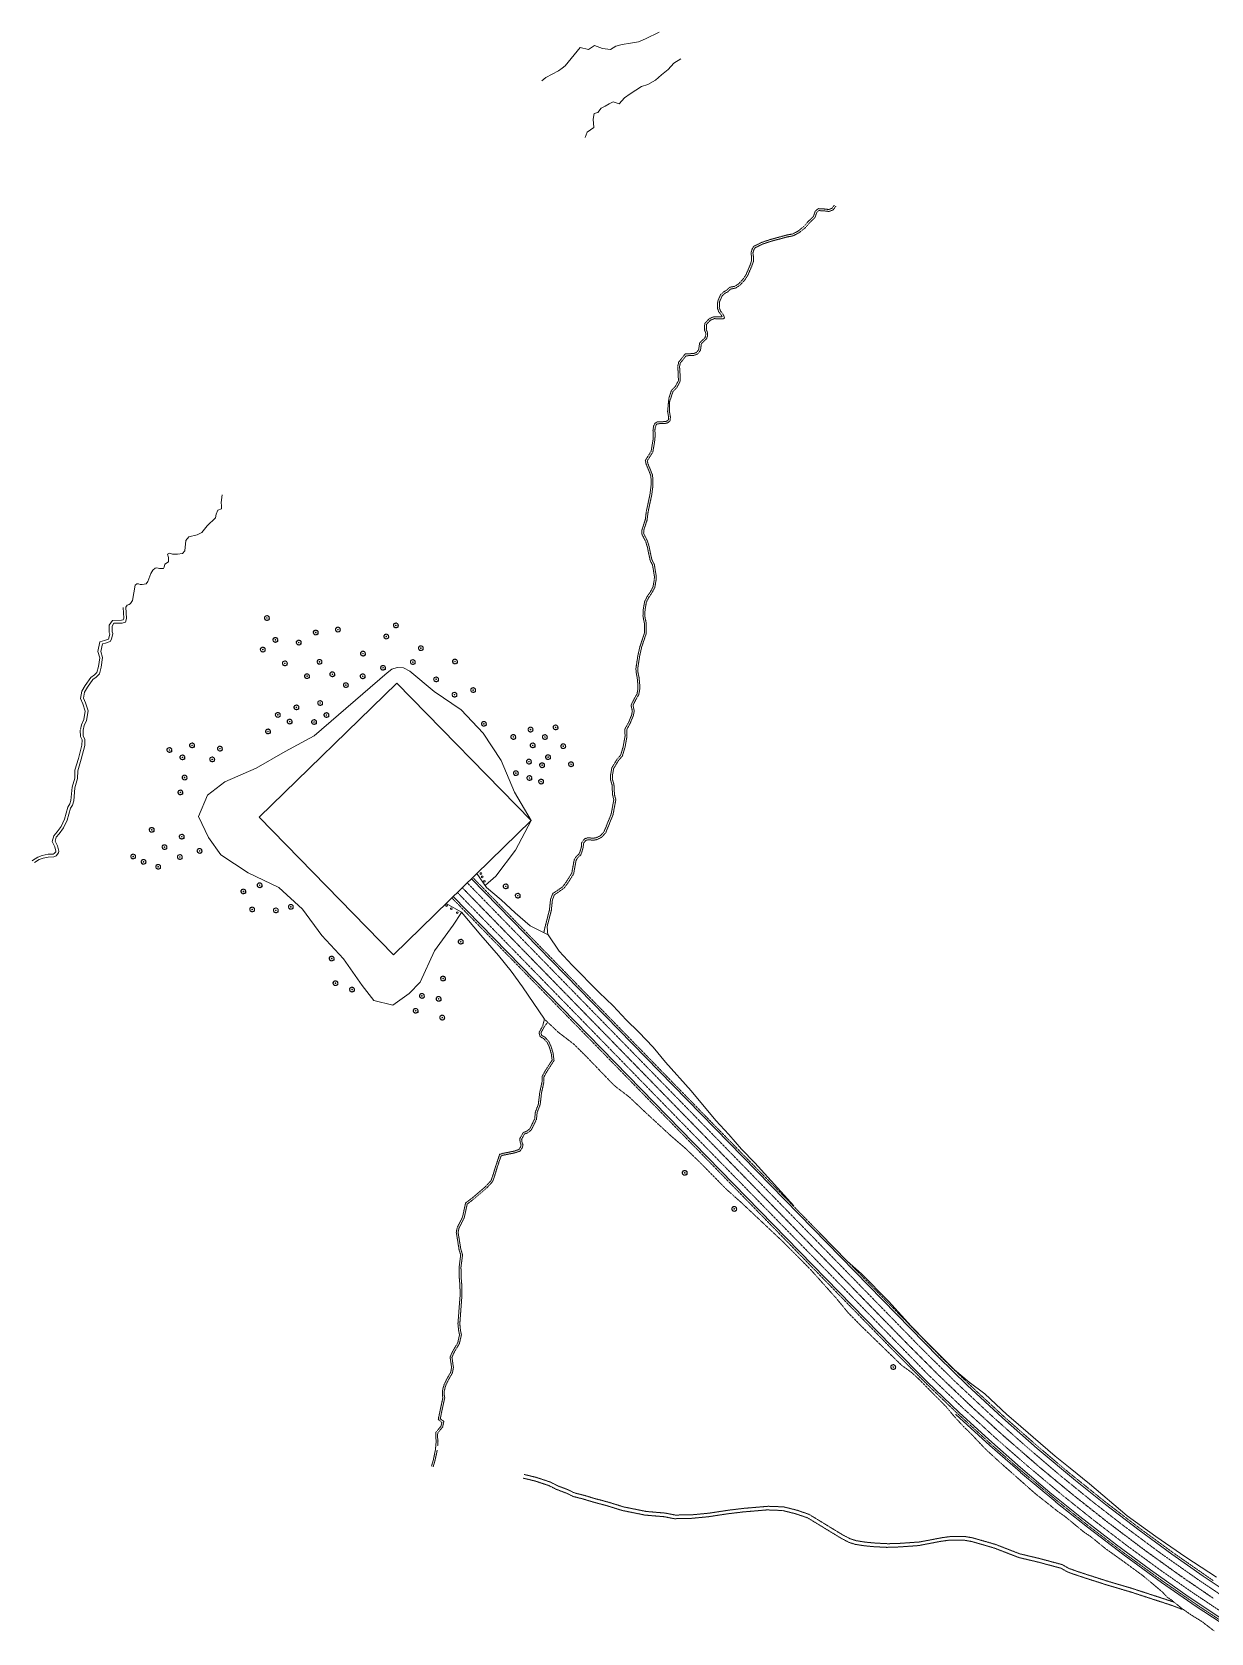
# Model space of a CAD drawing. Header units: feet. Extents: x 66046 to 70070, y 57473 to 60946.
# Drawn here: x 66046 to 68058, y 58214 to 60946 of the extents above; entities that cross this region are included whole.
import ezdxf

# ---------------------------------------------------------------- set-up
doc = ezdxf.new("R2010")
doc.units = ezdxf.units.FT
doc.header["$MEASUREMENT"] = 0
for name, pattern in [('DASHED2', [0.375, 0.25, -0.125]), ('HIDDEN', [0.375, 0.25, -0.125]), ('PHANTOM2', [1.25, 0.625, -0.125, 0.125, -0.125, 0.125, -0.125])]:
    doc.linetypes.add(name, pattern=pattern)
for name, color, linetype, lineweight in [('Bollard_PLN_x', 9, 'Continuous', 0), ('Building_PLN_x', 1, 'Continuous', 0), ('Centerline_PLN_x', 1, 'PHANTOM2', 0), ('Edge-of-Paved-Road_PLN_x', 5, 'DASHED2', 0), ('Guardrail-LT_PLN_x', 4, 'FENCELINE1', 0), ('Laneline_PLN_x', 2, 'DASHED2', 0), ('Natural-Drainage_PLN_x', 5, 'HIDDEN', 0), ('River_PLN_x', 5, 'Continuous', 0), ('Shoulder_PLN_x', 7, 'Continuous', 0), ('Toe_PLN_x', 2, 'Continuous', 0), ('Top_PLN_x', 30, 'Continuous', 0), ('Tree_PLN_x', 62, 'Continuous', 0)]:
    doc.layers.add(name, color=color, linetype=linetype, lineweight=lineweight)
doc.linetypes.add('FENCELINE1', pattern='A,0.25,-0.1,[133,ltypeshp.shx,S=0.1,R=0,X=-0.1,Y=0],-0.1,1', length=1.45)

# ---------------------------------------------------------------- blocks, each defined once
blk = doc.blocks.new('TREE-D')
at = {"layer": 'Tree_PLN_x', "linetype": 'Continuous'}
blk.add_lwpolyline([(-3.4, 0.2, 1.158218), (-3.2, -1.4, 1.170054), (-2.1, -2.6, 1.101781), (-0.7, -3.4, 1.072634), (1, -3.2, 1.180778), (2.4, -2.5, 1.70845), (3.2, -1.1, 0.989775), (3.4, 0.7, 1.085957), (2.7, 2.2, 1.005407), (1.4, 3.1, 1.020594), (-0.2, 3.5, 0.925491), (-1.8, 2.9, 1.150965), (-3, 1.8, 1.269159)], format="xyb", close=True, dxfattribs=at)
at = {"layer": 'Tree_PLN_x'}
blk.add_circle((0, 0), 0.535, dxfattribs=at)
blk = doc.blocks.new('BOLL')
at = {"layer": 'Bollard_PLN_x', "linetype": 'Continuous', "lineweight": 0}
blk.add_circle((0, 0), 1.44, dxfattribs=at)

msp = doc.modelspace()

# ---------------------------------------------------------------- linework, layer by layer
at = {"layer": 'Building_PLN_x', "elevation": 5602.8}
msp.add_lwpolyline([(66434.2, 59606.6), (66669.1, 59835.6), (66898.1, 59600.8), (66663.3, 59371.7)], close=True, dxfattribs=at)
at = {"layer": 'Centerline_PLN_x'}
msp.add_polyline3d([(68062, 58273.8, 5604.4), (68007.8, 58310.8, 5602), (67946.5, 58354.8, 5599.6), (67881, 58404.1, 5597.4), (67824.4, 58448.9, 5595.8), (67766.2, 58497, 5594.6), (67704.3, 58550.8, 5593.7), (67651, 58599.4, 5593.3), (67596.4, 58651.5, 5593.3), (67538.4, 58709.5, 5593.7), (67112.3, 59146.3, 5598.8), (66780.7, 59486.2, 5602.8)], dxfattribs=at)
at = {"layer": 'Edge-of-Paved-Road_PLN_x'}
for points in [[(68062.1, 58303.8, 5602), (67994.8, 58350.6, 5599.1), (67939.1, 58391.3, 5597), (67879.2, 58437.1, 5595.1), (67814.8, 58488.9, 5593.5), (67760.1, 58535.1, 5592.5), (67705.9, 58582.9, 5591.8), (67657.7, 58627.3, 5591.5), (67600.5, 58682.4, 5591.6), (67437.3, 58849.2, 5591.6), (67215.7, 59076, 5596.1), (66798.6, 59503.7, 5601.1)], [(68103.2, 58217, 5605.1), (68034.7, 58262.1, 5602), (67975.4, 58303.2, 5599.5), (67911.7, 58349.5, 5597.1), (67849.1, 58397.3, 5595.2), (67795.3, 58440.4, 5593.8), (67734.9, 58490.9, 5592.6), (67682.8, 58536.6, 5591.9), (67625.1, 58589.5, 5591.6), (67575.3, 58637.2, 5591.6), (67519.7, 58692.9, 5592), (66960.7, 59266, 5598.7), (66762.9, 59468.8, 5601.1)]]:
    msp.add_polyline3d(points, dxfattribs=at)
at = {"layer": 'Guardrail-LT_PLN_x'}
msp.add_polyline3d([(68101.5, 58214.5, 5604.9), (68033, 58259.6, 5601.9), (68033, 58259.7, 5601.9), (67973.6, 58300.8, 5599.3), (67973.6, 58300.8, 5599.3), (67909.9, 58347.1, 5596.9), (67909.8, 58347.1, 5596.9), (67847.3, 58395, 5595), (67847.2, 58395, 5595), (67793.4, 58438, 5593.6), (67793.4, 58438, 5593.6), (67793.4, 58438.1, 5593.6), (67733, 58488.6, 5592.4), (67733, 58488.7, 5592.4), (67680.8, 58534.3, 5591.7), (67680.8, 58534.4, 5591.7), (67623, 58587.3, 5591.4), (67623, 58587.4, 5591.4), (67622.6, 58587.7, 5591.4)], dxfattribs=at)
at = {"layer": 'Laneline_PLN_x'}
for points in [[(68095, 58237.9, 5605.7), (68026.4, 58283.7, 5602.7), (67973, 58321, 5600.4), (67914.7, 58363.6, 5598.3), (67857.4, 58407.5, 5596.5), (67806.2, 58448.4, 5595.2), (67743.3, 58501.1, 5593.9), (67691.4, 58546.5, 5593.2), (67633.4, 58599.7, 5592.9), (67574.3, 58656.6, 5592.9), (67193.6, 59046, 5597.3), (66772.3, 59478, 5602.4)], [(68094.7, 58266.3, 5605.1), (68037.5, 58304.7, 5602.6), (67970.4, 58351.9, 5599.8), (67907.2, 58398.9, 5597.6), (67855.4, 58439.1, 5596), (67801.9, 58482.5, 5594.7), (67741.9, 58533.5, 5593.7), (67680.7, 58588.1, 5593), (67620.9, 58644.2, 5592.8), (67564.8, 58699.5, 5593.1), (66994.3, 59284.2, 5600), (66789.2, 59494.5, 5602.4)]]:
    msp.add_polyline3d(points, dxfattribs=at)
at = {"layer": 'Natural-Drainage_PLN_x'}
for points in [[(66919.8, 59409.8, 5586.1), (66922.1, 59420.3, 5586.6), (66929.3, 59448.2, 5587.9), (66931.2, 59466.4, 5588.8), (66935.2, 59476.6, 5589.4), (66939.3, 59479.1, 5589.6), (66952.2, 59488.1, 5590.3), (66957.6, 59495.6, 5590.5), (66967.4, 59510.9, 5591.3), (66971.6, 59534.2, 5592.8), (66974.8, 59539.4, 5593.2), (66979.8, 59543.8, 5593.4), (66981.2, 59547.1, 5593.7), (66983.8, 59555.9, 5593.9), (66984.2, 59563.1, 5594.2), (66989.5, 59569.8, 5594.6), (66995.3, 59571.6, 5595.2), (67003.5, 59570.7, 5595.8), (67009.1, 59571.5, 5596), (67016.6, 59575.2, 5596.5), (67022.5, 59582, 5597.1), (67034.7, 59611.9, 5597.6), (67039.2, 59636.5, 5598.9), (67037.1, 59644.5, 5599.2), (67036.1, 59662.1, 5600.1), (67033.3, 59671.7, 5600.1), (67033.7, 59679, 5600.8), (67035.8, 59691, 5601.1), (67045, 59706, 5602), (67050.8, 59712.4, 5602.4), (67055, 59726.3, 5603.2), (67058.4, 59745.1, 5604.1), (67057.8, 59756.7, 5604.7), (67064, 59767.6, 5604.4), (67069.7, 59781.4, 5605.2), (67070.8, 59787.9, 5605.4), (67068.6, 59798, 5605.9), (67075.4, 59811.4, 5606.6), (67078.8, 59816.9, 5606.9), (67080.2, 59824.8, 5607), (67080.4, 59830.9, 5607.1), (67079.1, 59844.8, 5607.7), (67077.3, 59853.3, 5608.2), (67076.9, 59860.5, 5608.5), (67080.4, 59883.5, 5609.8), (67083.7, 59897.6, 5610.6), (67091.4, 59920.7, 5612.1), (67091.3, 59938, 5613.1), (67088.9, 59949.7, 5613.7), (67089.4, 59960.9, 5614.1), (67091.7, 59974.5, 5614.8), (67096.3, 59983.5, 5615.3), (67101.7, 59991.3, 5616.2), (67106.1, 59999.6, 5616.8), (67108.2, 60011.6, 5617.4), (67108.5, 60017.6, 5617.6), (67105.2, 60037.1, 5618.9), (67101.1, 60044.9, 5619.4), (67096.4, 60067.7, 5620.5), (67093.7, 60076.7, 5620.9), (67086.9, 60090, 5621.7), (67087.1, 60096.5, 5622.1), (67092.9, 60114.3, 5623), (67094.6, 60128.2, 5623.5), (67100.8, 60157.1, 5624.5), (67102.8, 60173.1, 5625.8), (67102.9, 60182.5, 5626.8), (67102, 60190.5, 5627.2), (67094.5, 60208.6, 5628.2), (67092.9, 60215.3, 5628.4), (67102.8, 60231, 5629.5), (67106.1, 60250.5, 5630.5), (67106.6, 60260.3, 5631.1), (67106, 60266.9, 5631.5), (67107.2, 60274.2, 5632), (67109.5, 60278.8, 5632.4), (67112.9, 60281.1, 5632.7), (67126.6, 60281.7, 5632.9), (67129.5, 60282.4, 5633.2), (67132.4, 60284.6, 5633.4), (67132.6, 60289.3, 5633.5), (67131, 60299, 5634), (67133.1, 60321.7, 5635.1), (67137.4, 60334.7, 5635.9), (67143.7, 60341.1, 5636.1), (67149.5, 60351.7, 5636.9), (67148.7, 60368.8, 5637.2), (67148.2, 60375.7, 5637.6), (67149.9, 60383.2, 5638.2), (67161, 60397.1, 5639.2), (67175.6, 60397.9, 5639.9), (67180.5, 60399.9, 5640), (67184.1, 60404.7, 5640.4), (67185.6, 60415.9, 5641.3), (67194.9, 60425, 5642.1), (67196, 60429.2, 5642.3), (67196, 60432.9, 5642.6), (67193.7, 60438.4, 5642.7), (67194.4, 60449.3, 5643.3), (67202.2, 60457.4, 5643.9), (67210, 60460.7, 5644.5), (67224.1, 60460.3, 5645.7), (67222.7, 60463.3, 5646), (67218.2, 60468.9, 5646.1), (67215.9, 60475.8, 5646.4), (67216.5, 60487.1, 5647.1), (67221.3, 60498.3, 5647.5), (67227.2, 60503.4, 5647.6), (67231.6, 60505.7, 5647.6), (67236.6, 60510.9, 5648), (67245.6, 60512.5, 5648.4), (67252.1, 60516.7, 5648.5), (67259.7, 60524.8, 5649.1), (67264.8, 60532.6, 5649.3), (67271.4, 60547.8, 5650.2), (67274.2, 60555.9, 5650.8), (67274.4, 60561.6, 5651.1), (67273.2, 60569.7, 5651.6), (67275.3, 60576.3, 5651.8), (67278, 60580.8, 5652), (67291.3, 60587.4, 5652.6), (67306.1, 60592.4, 5652.8), (67334.3, 60600, 5654.1), (67344.1, 60601.8, 5654.2), (67353.6, 60606.7, 5654.8), (67364.4, 60615.5, 5655.7), (67370.6, 60622.9, 5656.4), (67379.7, 60631.8, 5657.9), (67382.9, 60640.8, 5658.6), (67388.1, 60645.1, 5659.2), (67401.3, 60644.3, 5660.1), (67406, 60643.5, 5660.5), (67411.4, 60645.6, 5660.9), (67415.6, 60651.1, 5661.5)], [(67066.9, 59766.4, 5604.5), (67072.7, 59780.5, 5605.3), (67074, 59788, 5605.5), (67071.9, 59797.6, 5606), (67078.2, 59809.9, 5606.7), (67081.8, 59815.8, 5607), (67083.3, 59824.4, 5607.1), (67083.6, 59831, 5607.2), (67082.2, 59845.3, 5607.9), (67080.4, 59853.7, 5608.3), (67080, 59860.3, 5608.7), (67083.5, 59882.9, 5609.9), (67086.7, 59896.7, 5610.7), (67094.5, 59920.2, 5612.2), (67094.4, 59938.3, 5613.3), (67092, 59949.9, 5613.8), (67092.5, 59960.6, 5614.2), (67094.7, 59973.5, 5614.9), (67099, 59981.9, 5615.4), (67104.4, 59989.6, 5616.3), (67109.1, 59998.6, 5616.9), (67111.3, 60011.3, 5617.5), (67111.6, 60017.8, 5617.8), (67108.3, 60038, 5619.1), (67104.1, 60046, 5619.6), (67099.4, 60068.4, 5620.7), (67096.6, 60077.9, 5621.1), (67090.1, 60090.7, 5621.8), (67090.2, 60096, 5622.2), (67095.9, 60113.6, 5623.1), (67097.7, 60127.7, 5623.6), (67103.9, 60156.6, 5624.7), (67106, 60172.8, 5626), (67106, 60182.7, 5626.9), (67105, 60191.3, 5627.3), (67097.5, 60209.6, 5628.4), (67096.3, 60214.7, 5628.5), (67105.8, 60229.8, 5629.6), (67109.2, 60250.1, 5630.6), (67109.8, 60260.3, 5631.3), (67109.2, 60266.8, 5631.6), (67110.2, 60273.3, 5632.1), (67111.9, 60276.7, 5632.4), (67113.9, 60278, 5632.6), (67127, 60278.6, 5632.8), (67130.9, 60279.5, 5633.1), (67135.4, 60283, 5633.5), (67135.7, 60289.5, 5633.7), (67134.1, 60299.2, 5634.1), (67134.2, 60316.3, 5637.5), (67134.6, 60316.2, 5634.9), (67140.1, 60333, 5635.9), (67146.3, 60339.2, 5636.2), (67152.7, 60351, 5637), (67151.9, 60369, 5637.4), (67151.3, 60375.5, 5637.8), (67152.8, 60381.8, 5638.2), (67162.6, 60394, 5639.1), (67176.3, 60394.8, 5639.8), (67182.4, 60397.3, 5640), (67187.1, 60403.4, 5640.5), (67188.6, 60414.4, 5641.4), (67197.7, 60423.4, 5642.1), (67199.2, 60428.8, 5642.4), (67199, 60434.1, 5642.8), (67197, 60438.9, 5642.9), (67197.5, 60447.9, 5643.5), (67204.1, 60454.7, 5644), (67210.6, 60457.4, 5644.5), (67226.4, 60456.9, 5645.8), (67228.2, 60459, 5645.9), (67225.5, 60465, 5646.2), (67221.1, 60470.5, 5646.3), (67219.2, 60476.2, 5646.6), (67219.7, 60486.4, 5647.3), (67224, 60496.3, 5647.6), (67229, 60500.7, 5647.6), (67233.6, 60503, 5647.6), (67238.2, 60507.8, 5648), (67246.8, 60509.4, 5648.4), (67254.2, 60514.2, 5648.6), (67262.3, 60522.8, 5649.2), (67267.7, 60531, 5649.5), (67274.5, 60546.6, 5650.4), (67277.5, 60555.3, 5651), (67277.6, 60561.8, 5651.3), (67276.5, 60569.4, 5651.8), (67278.3, 60575, 5652), (67280.3, 60578.3, 5652.1), (67292.6, 60584.4, 5652.6), (67307.1, 60589.3, 5652.8), (67335.1, 60596.8, 5654.1), (67345.1, 60598.7, 5654.2), (67355.4, 60604, 5654.8), (67366.7, 60613.2, 5655.8), (67373, 60620.7, 5656.5), (67382.5, 60630, 5658), (67385.6, 60638.9, 5658.7), (67389.2, 60641.8, 5659.2), (67400.9, 60641, 5660), (67406.3, 60640.2, 5660.5), (67413.4, 60642.9, 5660.9), (67418.4, 60649.5, 5661.7)], [(67066.9, 59766.4, 5605.1), (67061.2, 59756, 5604.7), (67061.7, 59744.9, 5604.2), (67058.2, 59725.5, 5603.3), (67053.7, 59710.8, 5602.4), (67047.6, 59704.1, 5602), (67039, 59689.8, 5601.1), (67037, 59678.6, 5600.9), (67036.6, 59672.1, 5600.2), (67039.4, 59662.7, 5600.2), (67040.3, 59645, 5599.3), (67042.6, 59636.6, 5599), (67037.9, 59610.9, 5597.7), (67025.4, 59580.2, 5597.2), (67018.7, 59572.5, 5596.5), (67010.1, 59568.3, 5595.9), (67003.5, 59567.3, 5595.7), (66995.7, 59568.3, 5595.1), (66991.4, 59567, 5594.5), (66987.4, 59561.9, 5594.3), (66987, 59555.4, 5594), (66984.3, 59545.9, 5593.7), (66982.5, 59541.8, 5593.4), (66977.4, 59537.3, 5593.2), (66974.8, 59533, 5592.8), (66970.6, 59509.7, 5591.4), (66960.3, 59493.7, 5590.5), (66954.5, 59485.8, 5590.3), (66941.1, 59476.3, 5589.6), (66937.9, 59474.4, 5589.4), (66934.4, 59465.6, 5588.9), (66932.6, 59447.7, 5588), (66925.4, 59420, 5586.7), (66926.5, 59406, 5586.2)], [(66920.8, 59262, 5580.8), (66917.9, 59250.6, 5579.2), (66911.5, 59238.8, 5578.6), (66913.5, 59232, 5578.5), (66919.6, 59228.8, 5578.1), (66925.5, 59222.3, 5577.6), (66929.3, 59214, 5577.1), (66932.4, 59203.6, 5576.4), (66934, 59192.2, 5575.7), (66922.3, 59174.1, 5574.5), (66916.8, 59164, 5574.1), (66916.8, 59155.4, 5573.3), (66912.7, 59136.3, 5572.6), (66910.4, 59116.9, 5572.2), (66905.4, 59103.7, 5571.9), (66904.1, 59091.9, 5571.7), (66896.1, 59075.1, 5571), (66890.2, 59070.5, 5570.8), (66884.7, 59068.6, 5570.4), (66878.6, 59057.8, 5569.4), (66879.6, 59051.2, 5569.2), (66881, 59047, 5569), (66880, 59043.7, 5568.9), (66877.1, 59039.4, 5568.5), (66869.4, 59036.8, 5568.3), (66850.2, 59033, 5567.3), (66844.4, 59031.3, 5566.8), (66836.9, 59008.8, 5565.9), (66832.1, 58993.2, 5565.2), (66829.6, 58986.3, 5565), (66820, 58976, 5564.6), (66797.8, 58957, 5563), (66786.2, 58948.2, 5561.9), (66781, 58924.1, 5560.5), (66772, 58906.4, 5559.4), (66770.4, 58898.3, 5559), (66775.1, 58868.6, 5557.6), (66777.9, 58859.7, 5557.5), (66775.3, 58839.2, 5557), (66775.3, 58822.5, 5556.4), (66776.5, 58809.4, 5555.6), (66777, 58791.9, 5554.9), (66773.2, 58742.1, 5552.4), (66774.4, 58730.6, 5551.4), (66775.9, 58723.2, 5550.8), (66772.9, 58709.7, 5550.7), (66763.7, 58694.3, 5550.1), (66759.8, 58685.4, 5549.5), (66762.4, 58667.7, 5548.8), (66760.9, 58659.7, 5548.8), (66753.6, 58646.7, 5548.7), (66749.2, 58637.4, 5548.5), (66746.6, 58627.3, 5548.4), (66746.6, 58619.9, 5548.2), (66747.6, 58616.6, 5547.8), (66739.6, 58579.1, 5547.2), (66744.7, 58574.5, 5547.2), (66745.7, 58574, 5546.8), (66744.4, 58567.5, 5546.6), (66735.7, 58557, 5546.2), (66735.2, 58549.5, 5545.9), (66736.1, 58542, 5545.8), (66734.8, 58527.2, 5545.6), (66731.5, 58511.1, 5545.3), (66728, 58498.9, 5544.6)], [(68063.9, 58217.7, 5591.9), (68043.1, 58233.7, 5592), (68023.6, 58245.8, 5590.7), (68007.4, 58257.1, 5590.1), (67991.6, 58270.3, 5590.5), (67983.3, 58275.7, 5589.9), (67975.1, 58284.6, 5591), (67942.4, 58312, 5591.5), (67908, 58337.2, 5590.3), (67878.6, 58358.1, 5588.8), (67853.1, 58378.9, 5588.5), (67841.3, 58386.7, 5587.5), (67808.7, 58413.6, 5587.2), (67798.5, 58420.6, 5586.3), (67758.5, 58452.2, 5584.9), (67698.4, 58505.4, 5584.7), (67674.2, 58527.5, 5584.7), (67649.4, 58553.7, 5586.1), (67635.2, 58567.5, 5586.3), (67619.8, 58584.4, 5587.3), (67606.5, 58600.3, 5588.7), (67560, 58647.4, 5589.6), (67546.6, 58659.6, 5589.2), (67530.3, 58671.3, 5587.5), (67462.4, 58737.3, 5586.8), (67439.3, 58760.7, 5586.9), (67418.5, 58786, 5588.8), (67374.7, 58834.9, 5591), (67328.5, 58881.5, 5591.2), (67256.8, 58948.9, 5589.6), (67232.3, 58970.7, 5588.6), (67186.2, 59017.4, 5588.9), (67162.7, 59040.3, 5588.7), (67135.4, 59063.9, 5587.2), (67089.7, 59106.2, 5585.9), (67065.9, 59128.8, 5585.4), (67039.7, 59148.9, 5583), (66994.2, 59196.2, 5583.8), (66971, 59219.3, 5583.8), (66944.6, 59239.5, 5581.3), (66920.8, 59262, 5580.8)], [(66926.4, 59256.8, 5580.9), (66920.7, 59249.3, 5579.7), (66914.8, 59238.4, 5579.2), (66916.1, 59234.2, 5579), (66921.6, 59231.3, 5578.5), (66928.2, 59224.1, 5578.1), (66932.2, 59215.1, 5577.6), (66935.5, 59204.2, 5577), (66937.2, 59191.4, 5576.3), (66925, 59172.5, 5575), (66919.9, 59163.1, 5574.7), (66919.9, 59155, 5573.9), (66915.8, 59135.8, 5573.1), (66913.5, 59116.1, 5572.8), (66908.4, 59103, 5572.5), (66907.2, 59091, 5572.2), (66898.6, 59073.1, 5571.4), (66891.7, 59067.7, 5571.1), (66886.8, 59066, 5570.8), (66881.9, 59057.1, 5570), (66882.6, 59051.9, 5569.7), (66884.3, 59047, 5569.6), (66882.8, 59042.3, 5569.4), (66879.1, 59036.7, 5568.9), (66870.2, 59033.8, 5568.5), (66850.9, 59029.9, 5567.4), (66846.8, 59028.7, 5567.2), (66839.8, 59007.9, 5566.4), (66835.1, 58992.2, 5565.7), (66832.3, 58984.7, 5565.4), (66822.2, 58973.7, 5565), (66799.7, 58954.5, 5563.4), (66789, 58946.4, 5562.4), (66783.9, 58923, 5561.1), (66775, 58905.4, 5559.9), (66773.5, 58898.2, 5559.6), (66778.1, 58869.3, 5558.2), (66781.1, 58859.9, 5558.1), (66778.4, 58839, 5557.5), (66778.5, 58822.6, 5557), (66779.7, 58809.5, 5556.1), (66780.1, 58791.8, 5555.5), (66776.4, 58742.1, 5552.9), (66777.5, 58731, 5552), (66779.1, 58723.2, 5551.4), (66775.8, 58708.6, 5551.3), (66766.5, 58692.9, 5550.6), (66763, 58684.9, 5550.1), (66765.5, 58667.7, 5549.4), (66763.9, 58658.6, 5549.4), (66756.4, 58645.3, 5549.2), (66752.1, 58636.3, 5549.1), (66749.7, 58626.9, 5549), (66749.7, 58620.4, 5548.8), (66750.8, 58616.7, 5548.4), (66743, 58580.2, 5547.8), (66746.5, 58577.1, 5547.6), (66749.2, 58575.7, 5547.5), (66747.2, 58566.1, 5547.2), (66738.7, 58555.8, 5546.8), (66738.3, 58549.6, 5546.5), (66739.2, 58542, 5546.4), (66738.6, 58534.4, 5546.3)], [(66737.9, 58526.7, 5546.2), (66734.5, 58510.4, 5545.9), (66730.9, 58498, 5545.2)], [(68008.9, 58254.8, 5588.9), (67993.1, 58261, 5588.9), (67921.3, 58284.4, 5585.9), (67880.3, 58296.5, 5584.1), (67833.3, 58311.6, 5582.3), (67814.1, 58318.3, 5581.6), (67802.1, 58325, 5581.2), (67764.7, 58335.1, 5579.8), (67730.5, 58343.2, 5578.4), (67687.6, 58359.7, 5577.2), (67649.8, 58370.6, 5576.1), (67635.5, 58373.1, 5575.6), (67613.3, 58373.1, 5574.9), (67597.7, 58371, 5574.5), (67558.9, 58363.6, 5573.6), (67526.3, 58361.3, 5572.7), (67505.2, 58360.6, 5572.1), (67483.7, 58361.7, 5571.5), (67467.3, 58363.2, 5570.8), (67451.1, 58365.7, 5570.3), (67440.2, 58369.2, 5569.9), (67427.1, 58376.1, 5569.5), (67370, 58410.9, 5566.8), (67349.5, 58417.9, 5566.2), (67327, 58423.5, 5566), (67300.4, 58424.5, 5565), (67258.5, 58420.9, 5564.5), (67232.2, 58417.7, 5564), (67200, 58412.8, 5563.3), (67172, 58410.1, 5562.8), (67142.3, 58409.5, 5562.6), (67125, 58412.9, 5562), (67092.3, 58415.7, 5561), (67053.7, 58423.5, 5559.6), (67028.7, 58431.3, 5558.5), (67003.3, 58438.1, 5557.7), (66987.7, 58442.9, 5556.6), (66969.5, 58447.5, 5555.6), (66959.9, 58452.4, 5554.7), (66941.5, 58459.4, 5553.7), (66928.4, 58466, 5552.8), (66904.6, 58473.9, 5551.6), (66884.4, 58478.7, 5550.4)], [(67995.1, 58267.2, 5589.7), (67923.3, 58290.6, 5586.7), (67882.3, 58302.7, 5584.9), (67835.2, 58317.8, 5583.1), (67816.1, 58324.5, 5582.5), (67804.1, 58331.2, 5582.1), (67766.7, 58341.3, 5580.6), (67732.5, 58349.4, 5579.3), (67689.6, 58365.9, 5578), (67651.8, 58376.8, 5576.9), (67637.5, 58379.3, 5576.4), (67615.2, 58379.3, 5575.8), (67599.7, 58377.2, 5575.4), (67560.9, 58369.8, 5574.4), (67528.3, 58367.5, 5573.5), (67507.2, 58366.8, 5573), (67485.7, 58367.9, 5572.3), (67469.3, 58369.4, 5571.6), (67453.1, 58371.9, 5571.1), (67442.2, 58375.4, 5570.7), (67429.1, 58382.3, 5570.3), (67372, 58417.1, 5567.6), (67351.5, 58424.1, 5567.1), (67328.9, 58429.7, 5566.8), (67302.4, 58430.7, 5565.8), (67260.5, 58427.1, 5565.4), (67234.1, 58423.9, 5564.9), (67202, 58419, 5564.1), (67174, 58416.3, 5563.6), (67144.3, 58415.7, 5563.5), (67127, 58419.1, 5562.8), (67094.3, 58421.9, 5561.9), (67055.7, 58429.7, 5560.5), (67030.7, 58437.5, 5559.3), (67005.3, 58444.3, 5558.5), (66989.6, 58449.1, 5557.4), (66971.5, 58453.7, 5556.4), (66961.9, 58458.6, 5555.6), (66943.5, 58465.6, 5554.5), (66930.4, 58472.2, 5553.6), (66906.6, 58480.1, 5552.5), (66886.4, 58484.9, 5551.3)]]:
    msp.add_polyline3d(points, dxfattribs=at)
at = {"layer": 'River_PLN_x'}
for points in [[(66050.5, 59529.3, 5568.2), (66058.7, 59534.2, 5568.7), (66065.2, 59536.5, 5569), (66074.2, 59538.5, 5569.4), (66083.4, 59538.7, 5569.6), (66087.5, 59540.5, 5569.9), (66091.5, 59545.7, 5569.8), (66092, 59548.9, 5569.9), (66089.7, 59557.7, 5570.2), (66086, 59565.5, 5570.8), (66087.8, 59572.7, 5570.8), (66093, 59578.3, 5571), (66100.1, 59588.3, 5571.3), (66106.5, 59601.8, 5571.7), (66112.1, 59621.9, 5572.4), (66115.6, 59627.4, 5572.8), (66117.6, 59634.5, 5573.3), (66119.6, 59656.8, 5574.4), (66124.1, 59672.4, 5574.6), (66124.6, 59686, 5575.6), (66130.2, 59705.5, 5576.3), (66136.3, 59729.1, 5577.8), (66136.6, 59739.4, 5578.2), (66133.9, 59745.3, 5578.4), (66133.6, 59755, 5578.5), (66135.4, 59763, 5579), (66139.2, 59771.8, 5579.4), (66142.3, 59787.9, 5579.6), (66137.7, 59801.5, 5580.2), (66134.1, 59809.8, 5580.4), (66135.9, 59819.7, 5580.8), (66141.3, 59828.6, 5581.7), (66150.1, 59841.5, 5583.1), (66156, 59845.8, 5583.5), (66161.5, 59851.1, 5584), (66164.6, 59862.6, 5584.7), (66166.9, 59879, 5585.9), (66163.9, 59889.6, 5586.2), (66166.5, 59902.3, 5586.4), (66171.7, 59903.8, 5586.5), (66179.9, 59906.6, 5586.9), (66182.2, 59910.5, 5587.3), (66184.4, 59919.9, 5587.7), (66183.1, 59923, 5587.9), (66182.9, 59932.8, 5588.9), (66186.3, 59937.7, 5589.1), (66200, 59937.9, 5589.6), (66205.9, 59939.6, 5590), (66207.8, 59945.7, 5590.5), (66206.7, 59964.9, 5591.4), (66209, 59968.5, 5591.6), (66211.9, 59969.7, 5591.7), (66214.5, 59971.5, 5592), (66218.1, 59976.6, 5592.4), (66222.6, 60002.7, 5592.5), (66225.3, 60004.6, 5592.6), (66228.1, 60005.1, 5592.9), (66230.9, 60003.6, 5593.3), (66234.6, 60003.5, 5593.4), (66241, 60004.6, 5593.5), (66244.2, 60009, 5593.8), (66249.3, 60022.3, 5594.3), (66252.3, 60028, 5594.4), (66256.6, 60031.4, 5594.6), (66259.6, 60031.9, 5595), (66264.2, 60030.8, 5594.9), (66270.6, 60030.8, 5595.1), (66271.8, 60033.5, 5595.1), (66272.8, 60038.5, 5595.2), (66279.1, 60042.2, 5595.8), (66279.3, 60049.7, 5596), (66277.7, 60055.2, 5596), (66280.9, 60057.2, 5596.2), (66286.1, 60055.6, 5596.4), (66294.5, 60055.6, 5596.8), (66303, 60056.8, 5597.1), (66307.2, 60061, 5597.3), (66308.8, 60078.7, 5597.9), (66313.8, 60085.2, 5598.1), (66328.4, 60088.3, 5598.7), (66336.4, 60092.6, 5599.2), (66345.3, 60103.6, 5599.7), (66359.6, 60117.2, 5600.3), (66360.4, 60123.6, 5600.7), (66363.6, 60130.4, 5601), (66370, 60132.9, 5601.4), (66370, 60138.1, 5601.8), (66369.1, 60143.5, 5602.2), (66370.9, 60156.5, 5602.4)], [(66128.9, 59756.1, 5578.6), (66130.7, 59764.5, 5579.1), (66134.6, 59773.2, 5579.5), (66137.3, 59787.6, 5579.6), (66133.2, 59799.8, 5580.1), (66129, 59809.3, 5580.4), (66131.4, 59821.5, 5581), (66137.2, 59831.2, 5581.9), (66146.6, 59844.9, 5583.3), (66152.9, 59849.5, 5583.8), (66157.2, 59853.7, 5584.2), (66159.9, 59863.6, 5584.8), (66162, 59878.6, 5585.9), (66158.9, 59889.4, 5586.2), (66162.4, 59906.1, 5586.7), (66170.3, 59908.4, 5586.8), (66176.7, 59910.6, 5587.2), (66177.7, 59912.3, 5587.4), (66179.3, 59919.5, 5587.7), (66178.3, 59922, 5587.9), (66178, 59934.3, 5589), (66183.8, 59942.4, 5589.5), (66199.3, 59942.7, 5589.9), (66202.1, 59943.5, 5590.2), (66202.9, 59946.3, 5590.6), (66201.9, 59964.6, 5591.4)], [(66128.8, 59754.9, 5578.5), (66129.1, 59744.2, 5578.3), (66131.7, 59738.4, 5578.2), (66131.5, 59729.8, 5577.9), (66125.5, 59706.8, 5576.4), (66119.7, 59686.8, 5575.6), (66119.3, 59673.1, 5574.7), (66114.8, 59657.7, 5574.5), (66112.8, 59635.3, 5573.3), (66111.1, 59629.4, 5573), (66107.6, 59623.9, 5572.5), (66102, 59603.5, 5571.8), (66095.9, 59590.8, 5571.4), (66089.2, 59581.4, 5571.2), (66083.4, 59575, 5571), (66080.9, 59565, 5570.8), (66085.1, 59556, 5570.1), (66087.1, 59548.6, 5569.9), (66086.9, 59547.7, 5569.9), (66084.4, 59544.4, 5570.1), (66082.3, 59543.5, 5569.9), (66073.7, 59543.3, 5569.7), (66063.8, 59541.1, 5569.3), (66056.6, 59538.6, 5569), (66047, 59532.8, 5568.5), (66046.4, 59531.9, 5568.4)]]:
    msp.add_polyline3d(points, dxfattribs=at)
at = {"layer": 'Shoulder_PLN_x'}
for points in [[(68099.6, 58274.8, 5604.8), (68045.1, 58311.4, 5602.3), (67991.3, 58349, 5600), (67935.7, 58389.7, 5598), (67878.1, 58433.8, 5596.1), (67827.1, 58474.5, 5594.8), (67761.8, 58529.3, 5593.5), (67702.7, 58581.4, 5592.8), (67642, 58637.6, 5592.5), (67593.1, 58685.1, 5592.6), (67116.3, 59173.3, 5598.2), (66796.2, 59501.4, 5602.1)], [(68090.1, 58229.3, 5605.4), (68019.1, 58276.7, 5602.2), (67954.7, 58322, 5599.6), (67896.7, 58364.9, 5597.5), (67834.4, 58413.1, 5595.7), (67783.4, 58454.4, 5594.5), (67733.3, 58496.7, 5593.5), (67679.1, 58544.4, 5592.8), (67628.3, 58591, 5592.5), (67573.9, 58643.2, 5592.6), (67513.8, 58703.7, 5593), (66973.1, 59258, 5599.6), (66765.2, 59471.1, 5602.1)]]:
    msp.add_polyline3d(points, dxfattribs=at)
at = {"layer": 'Toe_PLN_x'}
for points in [[(66779.3, 59444.2, 5597.8), (66765.1, 59422.1, 5596.7), (66733.3, 59378.3, 5595.1), (66708.9, 59325, 5591.4), (66689.7, 59305.6, 5590.4), (66662.2, 59286.1, 5587.9), (66629.9, 59293.9, 5588), (66609.5, 59319.3, 5589.7), (66577.8, 59364.7, 5591.3), (66540.7, 59404.9, 5591.5), (66508.2, 59449.6, 5592.9), (66467.8, 59486.5, 5592.4), (66415.5, 59511.9, 5588.9), (66368.4, 59542.4, 5586.8), (66347.5, 59572.2, 5586.5), (66330.4, 59607.9, 5584.7), (66345.9, 59644.4, 5586), (66375.3, 59666.9, 5588.1), (66429, 59690.2, 5591.7), (66478.2, 59718.7, 5594.2), (66528.1, 59745.2, 5597), (66652.7, 59852.7, 5607), (66660.2, 59859.1, 5607.2), (66669.5, 59862.2, 5607.5), (66680.2, 59861.6, 5607.8), (66691, 59855.9, 5608.1), (66732.7, 59821.3, 5609.1), (66778.6, 59789.7, 5611), (66816, 59749.9, 5610.8), (66847, 59703.6, 5609), (66869.9, 59649.6, 5605.3), (66898.1, 59600.8, 5602.8), (66871.2, 59550.1, 5599.8), (66838, 59505.8, 5598.3), (66820.2, 59490.8, 5598.6)], [(66822.1, 59486.6, 5598), (66805.6, 59510.5, 5599.4)], [(67346.1, 58943.6, 5594), (67280, 59016.6, 5592.7), (67257.1, 59040.1, 5592.9), (67235.6, 59065, 5592.1), (67213.4, 59089.2, 5591.8), (67171.3, 59139.8, 5589.3), (67127.4, 59188.5, 5588.4), (67106.4, 59214, 5587.1), (67081.8, 59239.6, 5587.3), (67060.4, 59260.7, 5587.8), (67038, 59284.7, 5587.7), (67014.2, 59307.3, 5588.7), (66968.2, 59354.1, 5589.4), (66945.9, 59378.2, 5589.2), (66927, 59405.6, 5586.2), (66896.2, 59421.4, 5592.8), (66871.1, 59443.2, 5594.7), (66847, 59465.4, 5596), (66822.1, 59486.6, 5598)], [(66779.1, 59444.7, 5597.8), (66753, 59459.2, 5602.8)], [(66920.8, 59262, 5580.8), (66883.3, 59317.1, 5588.1), (66863.9, 59344, 5591.2), (66842.3, 59370.5, 5593.3), (66812.5, 59405.5, 5595.4), (66779.1, 59444.7, 5597.8)], [(68067.5, 58310, 5597.3), (68015.2, 58344, 5596.1), (67963.9, 58379.4, 5594.8), (67915.3, 58414.2, 5593.8), (67850.8, 58468.9, 5590.1), (67817.9, 58496, 5589.2), (67792.3, 58516.5, 5589.1), (67755, 58548.6, 5588.4), (67725.3, 58574.5, 5588.1), (67709.6, 58587.1, 5588.6), (67672.5, 58622.5, 5587.8), (67645.5, 58642.5, 5590), (67620.6, 58663.8, 5591.1), (67597.1, 58686.6, 5591.3), (67586.2, 58697.6, 5591.7), (67571.8, 58712.3, 5591.8), (67546.6, 58738.1, 5591.6), (67508, 58780.7, 5590.8), (67461.7, 58827.2, 5591.8), (67437.3, 58849.2, 5593.2), (67391.5, 58896.2, 5593.8)]]:
    msp.add_polyline3d(points, dxfattribs=at)
at = {"layer": 'Top_PLN_x'}
for points in [[(66916.2, 60863.3, 5673.9), (66923.1, 60868.8, 5677.4), (66945, 60880.3, 5681.3), (66950.9, 60884.9, 5682.5), (66955.9, 60888.8, 5686.4), (66976.7, 60913.7, 5690.3), (66982, 60920.2, 5691.4), (66995.9, 60916.6, 5694.4), (67006, 60923.6, 5695.1), (67019.9, 60918.6, 5698.1), (67033.3, 60916.5, 5698.5), (67042.9, 60922.1, 5700.7), (67053.6, 60925.1, 5702.8), (67067.4, 60927.2, 5705.3), (67081.2, 60929.5, 5707.1), (67093.1, 60934.8, 5707.8), (67116.3, 60946.5, 5711.1)], [(66990.4, 60766.6, 5675.7), (66993.9, 60775.4, 5676.4), (67005.1, 60783.6, 5679), (67003.7, 60798, 5682.7), (67005.4, 60807.6, 5684.4), (67012, 60809.1, 5684.2), (67017.4, 60816.4, 5686), (67024.2, 60820, 5689.2), (67031.1, 60823.7, 5691.1), (67038, 60827.3, 5691.7), (67048.4, 60823.7, 5694.8), (67057.2, 60834.2, 5695.3), (67066.9, 60840.9, 5698.3), (67076.9, 60847, 5700.3), (67086.7, 60853.4, 5700.4), (67097.4, 60857, 5701.7), (67110.1, 60864.3, 5704.9), (67120.8, 60873.7, 5706.5), (67131.9, 60882.4, 5708), (67141.5, 60893.3, 5708.9), (67153.4, 60900.8, 5712.3)]]:
    msp.add_polyline3d(points, dxfattribs=at)

# ---------------------------------------------------------------- block references
at = {"layer": 'Bollard_PLN_x', "linetype": 'Continuous', "lineweight": 0}
for p in [(66812.4, 59510.5, 5599.2), (66814.7, 59504.8, 5599), (66818.4, 59497.2, 5598.8), (66753.7, 59455.7, 5602.3), (66761.8, 59450.5, 5600.7), (66772, 59443.8, 5598.6)]:
    msp.add_blockref('BOLL', p, dxfattribs=at)
at = {"layer": 'Edge-of-Paved-Road_PLN_x'}
msp.add_blockref('TREE-D', (66746.4, 59264.6, 5586.2), dxfattribs=at)
at = {"layer": 'Tree_PLN_x'}
for p in [(66447.3, 59946.5, 5599.3), (66461.7, 59909.2, 5598.8), (66530.6, 59921.8, 5604), (66568.4, 59926.8, 5604.8), (66650.9, 59915, 5605.6), (66667.3, 59933.9, 5608.1), (66440.2, 59892.6, 5597.5), (66501.6, 59904.6, 5601.9), (66611.2, 59885.8, 5605.1), (66709.9, 59895.1, 5607.7), (66477.9, 59869.2, 5599.3), (66537, 59871.8, 5601.1), (66645.4, 59861.6, 5605.5), (66696.2, 59871.4, 5606.9), (66768.2, 59872.3, 5609.2), (66515.7, 59847.3, 5598.7), (66558.9, 59850.5, 5602.3), (66582, 59832, 5601.4), (66610.7, 59847.1, 5603.1), (66736, 59841.9, 5607.6), (66538.1, 59801.5, 5598.8), (66767.3, 59815.7, 5609.3), (66799.2, 59823.6, 5611.7), (66465.8, 59781.2, 5594.2), (66497.6, 59794, 5595.5), (66548.8, 59780.9, 5597.2), (66449.1, 59753, 5592.2), (66486.1, 59769.8, 5595.3), (66527.7, 59769, 5595.3), (66817.6, 59766, 5610.8), (66897.1, 59756.1, 5612.2), (66939.9, 59759.9, 5612.8), (66280.8, 59721.3, 5584.8), (66319.5, 59729.2, 5587.4), (66367.1, 59723.6, 5588.3), (66867.7, 59743.5, 5609.3), (66900.8, 59729.2, 5610.6), (66921.6, 59743.4, 5612.7), (66952.9, 59727.8, 5611.7), (66303, 59708.7, 5585.8), (66353.9, 59705.3, 5586.7), (66894.4, 59701.5, 5608.6), (66916.8, 59695.3, 5607.8), (66927, 59709.1, 5611.1), (66966.2, 59697, 5610.7), (66306.8, 59674.3, 5584.5), (66872.1, 59681.8, 5607.5), (66895.1, 59673.5, 5607.5), (66915.1, 59667.4, 5606.7), (66299.6, 59648.9, 5582.1), (66250.7, 59585, 5577.8), (66272.5, 59555.6, 5580.9), (66301.9, 59573.4, 5581.4), (66219, 59539.6, 5577.4), (66236.8, 59530.5, 5577.8), (66298.7, 59538.7, 5582.9), (66332.4, 59549.1, 5584.6), (66261.7, 59522, 5580.4), (66407.1, 59479.9, 5587.1), (66434.9, 59490.5, 5589.8), (66854.7, 59488.6, 5596.1), (66875.3, 59472.7, 5594.2), (66422.1, 59449.2, 5587.4), (66462.5, 59447.7, 5588.5), (66488.1, 59453.7, 5591.2), (66778, 59394.1, 5594.7), (66557.8, 59365.5, 5589.4), (66564.2, 59323.4, 5587.5), (66592.5, 59312.5, 5587.3), (66747.8, 59331.3, 5591.2), (66711.8, 59301.7, 5589.3), (66740.3, 59296.6, 5590.1), (66701.1, 59276.3, 5587), (67160.2, 58999.7, 5585.5), (67244.7, 58938.2, 5587), (67516, 58668.3, 5584.9)]:
    msp.add_blockref('TREE-D', p, dxfattribs=at)

doc.saveas('drawing.dxf')
